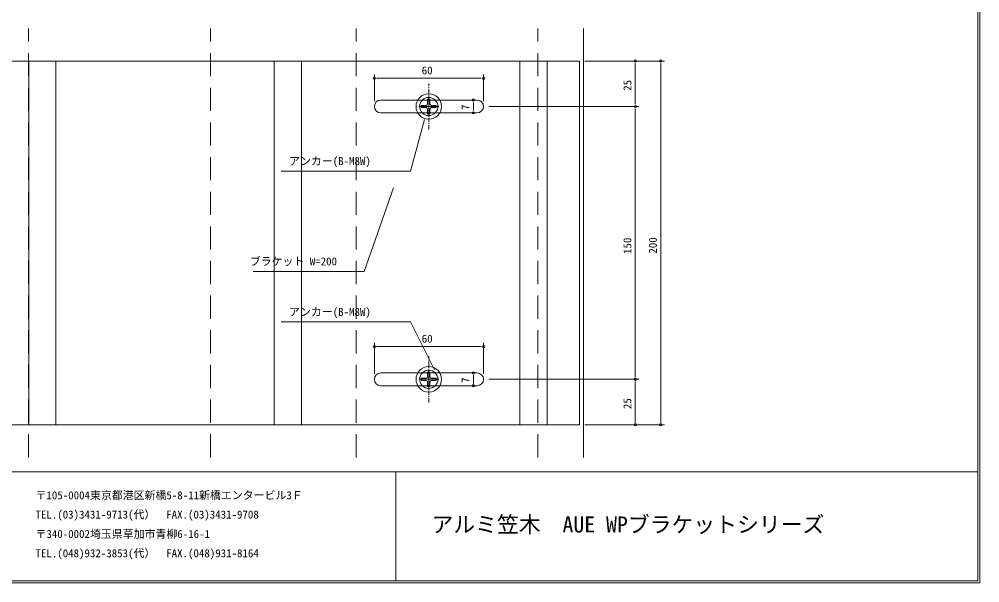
# Model space of a CAD drawing. Units: millimetres, scale not verified. Extents: x -400 to 3744, y -276 to 280.
# Drawn here: x 1538 to 2066, y -274 to 36 of the extents above; entities that cross this region are included whole.
import ezdxf
from ezdxf.enums import TextEntityAlignment as Align

# ---------------------------------------------------------------- set-up
doc = ezdxf.new("R2010")
doc.units = ezdxf.units.MM
doc.header["$LTSCALE"] = 2
doc.linetypes.add('USER1', pattern=[9.525, 6.35, -3.175])
doc.linetypes.add('USER3', pattern=[2, 1.25, -0.25, 0.25, -0.25])
doc.layers.add('0-0_0', color=7, linetype='Continuous', lineweight=9)
doc.styles.add('ＭＳ ゴシック', font='')
doc.styles.get('ＭＳ ゴシック').set_extended_font_data('MS Gothic')

msp = doc.modelspace()

# ---------------------------------------------------------------- linework, layer by layer
at = {"layer": '0-0_0', "color": 3, "lineweight": 18}
for p, q in [((2065.154, 274.927), (2065.154, -273.073)), ((2066.154, 275.927), (2066.154, -274.073)), ((1848.314, -205.103), (1848.314, 30.684)), ((1849.014, 12.79), (1892.779, 12.79)), ((1890.779, 10.29), (1890.779, -184.71)), ((1849.014, -187.21), (1892.779, -187.21)), ((1267.154, -213.073), (2065.154, -213.073)), ((1745.154, -213.073), (1745.154, -273.073)), ((1266.154, -274.073), (2066.154, -274.073)), ((1267.154, -273.073), (2065.154, -273.073))]:
    msp.add_line(p, q, dxfattribs=at)
at = {"layer": '0-0_0', "color": 4, "linetype": 'USER1', "lineweight": 18}
for p, q in [((1543.314, -205.103), (1543.314, 30.684)), ((1643.314, -205.103), (1643.314, 30.684)), ((1723.314, -205.103), (1723.314, 30.684)), ((1823.314, -205.103), (1823.314, 30.684))]:
    msp.add_line(p, q, dxfattribs=at)
at = {"layer": '0-0_0', "color": 4, "lineweight": 18}
for p, q in [((1846.106, 12.79), (1525.698, 12.79)), ((1543.402, -187.21), (1543.402, 12.79)), ((1558.402, -187.21), (1558.402, 12.79)), ((1678.402, -187.21), (1678.402, 12.79)), ((1693.402, -187.21), (1693.402, 12.79)), ((1813.402, -187.21), (1813.402, 12.79)), ((1828.402, -187.21), (1828.402, 12.79)), ((1846.106, -187.21), (1846.106, 12.79)), ((1736.902, -8.71), (1789.902, -8.71)), ((1762.689, -8.203), (1762.689, -10.751)), ((1762.689, -8.203), (1763.939, -8.203)), ((1763.314, -17.71), (1763.314, -6.71)), ((1763.939, -8.203), (1763.939, -10.751)), ((1736.902, -15.71), (1789.902, -15.71)), ((1768.814, -12.21), (1757.814, -12.21)), ((1761.855, -11.585), (1759.307, -11.585)), ((1759.307, -12.835), (1759.307, -11.585)), ((1761.855, -12.835), (1759.307, -12.835)), ((1762.689, -16.216), (1762.689, -13.668)), ((1763.939, -16.216), (1763.939, -13.668)), ((1764.772, -11.585), (1767.32, -11.585)), ((1764.772, -12.835), (1767.32, -12.835)), ((1767.32, -12.835), (1767.32, -11.585)), ((1762.689, -16.216), (1763.939, -16.216)), ((1762.689, -158.203), (1762.689, -160.751)), ((1762.689, -158.203), (1763.939, -158.203)), ((1763.314, -167.71), (1763.314, -156.71)), ((1763.939, -158.203), (1763.939, -160.751)), ((1736.902, -158.71), (1789.902, -158.71)), ((1768.814, -162.21), (1757.814, -162.21)), ((1761.855, -161.585), (1759.307, -161.585)), ((1759.307, -162.835), (1759.307, -161.585)), ((1761.855, -162.835), (1759.307, -162.835)), ((1764.772, -161.585), (1767.32, -161.585)), ((1764.772, -162.835), (1767.32, -162.835)), ((1767.32, -162.835), (1767.32, -161.585)), ((1736.902, -165.71), (1789.902, -165.71)), ((1762.689, -166.216), (1762.689, -163.668)), ((1762.689, -166.216), (1763.939, -166.216)), ((1763.939, -166.216), (1763.939, -163.668)), ((1846.106, -187.21), (1525.698, -187.21))]:
    msp.add_line(p, q, dxfattribs=at)
at = {"layer": '0-0_0'}
for p, q in [((1849.014, 12.79), (1878.776, 12.79)), ((1876.776, 11.54), (1876.776, 10.29)), ((1890.779, 11.54), (1890.779, 10.29)), ((1733.402, -9.21), (1733.402, 5.305)), ((1793.402, -9.21), (1793.402, 5.305)), ((1876.776, -9.71), (1876.776, 10.29)), ((1734.652, 3.305), (1735.902, 3.305)), ((1735.902, 3.305), (1790.902, 3.305)), ((1792.152, 3.305), (1790.902, 3.305)), ((1786.866, -8.71), (1785.799, -8.71)), ((1787.799, -9.96), (1787.799, -11.21)), ((1876.776, -10.96), (1876.776, -9.71)), ((1786.866, -15.71), (1785.799, -15.71)), ((1787.799, -11.21), (1787.799, -13.21)), ((1787.799, -14.46), (1787.799, -13.21)), ((1796.314, -12.21), (1878.776, -12.21)), ((1796.314, -12.21), (1878.776, -12.21)), ((1876.776, -13.46), (1876.776, -14.71)), ((1876.776, -14.71), (1876.776, -159.71)), ((1760.892, -19.289), (1753.268, -47.742)), ((1682.197, -47.742), (1753.226, -47.742)), ((1682.197, -130.669), (1753.226, -130.669)), ((1766.366, -157.044), (1753.267, -130.66)), ((1733.402, -159.21), (1733.402, -142.181)), ((1793.402, -159.21), (1793.402, -142.181)), ((1734.652, -144.181), (1735.902, -144.181)), ((1735.902, -144.181), (1790.902, -144.181)), ((1792.152, -144.181), (1790.902, -144.181)), ((1786.866, -158.71), (1785.799, -158.71)), ((1787.799, -159.96), (1787.799, -161.21)), ((1787.799, -161.21), (1787.799, -163.21)), ((1787.799, -164.46), (1787.799, -163.21)), ((1796.314, -162.21), (1878.776, -162.21)), ((1796.314, -162.21), (1878.776, -162.21)), ((1876.776, -160.96), (1876.776, -159.71)), ((1876.776, -163.46), (1876.776, -164.71)), ((1786.866, -165.71), (1785.799, -165.71)), ((1876.776, -164.71), (1876.776, -184.71)), ((1876.776, -185.96), (1876.776, -184.71)), ((1890.779, -185.96), (1890.779, -184.71)), ((1849.014, -187.21), (1878.776, -187.21))]:
    msp.add_line(p, q, dxfattribs=at)
at = {"layer": '0-0_0', "color": 1, "linetype": 'USER3', "lineweight": 18}
for p, q in [((1763.314, -24.92), (1763.314, 0.5)), ((1763.314, -174.92), (1763.314, -149.5))]:
    msp.add_line(p, q, dxfattribs=at)
at = {"layer": '0-0_0'}
msp.add_lwpolyline([(1666.867, -102.885), (1727.784, -102.885), (1744.009, -56.957)], dxfattribs=at)
at = {"layer": '0-0_0', "color": 4, "lineweight": 18}
for centre, radius in [((1763.314, -12.21), 7), ((1763.314, -12.21), 5), ((1763.314, -162.21), 7), ((1763.314, -162.21), 5)]:
    msp.add_circle(centre, radius, dxfattribs=at)
at = {"layer": '0-0_0'}
for centre, start, end in [((1876.776, 12.79), 90, 270), ((1876.776, 12.79), 270, 90), ((1890.779, 12.79), 90, 270), ((1890.779, 12.79), 270, 90), ((1733.402, 3.305), 0, 180), ((1733.402, 3.305), 180, 0), ((1793.402, 3.305), 0, 180), ((1793.402, 3.305), 180, 0), ((1787.799, -8.71), 90, 270), ((1787.799, -8.71), 270, 90), ((1787.799, -15.71), 90, 270), ((1787.799, -15.71), 270, 90), ((1876.776, -12.21), 90, 270), ((1876.776, -12.21), 90, 270), ((1876.776, -12.21), 270, 90), ((1876.776, -12.21), 270, 90), ((1733.402, -144.181), 0, 180), ((1733.402, -144.181), 180, 0), ((1793.402, -144.181), 0, 180), ((1793.402, -144.181), 180, 0), ((1787.799, -158.71), 90, 270), ((1787.799, -158.71), 270, 90), ((1876.776, -162.21), 90, 270), ((1876.776, -162.21), 90, 270), ((1876.776, -162.21), 270, 90), ((1876.776, -162.21), 270, 90), ((1787.799, -165.71), 90, 270), ((1787.799, -165.71), 270, 90), ((1876.776, -187.21), 90, 270), ((1876.776, -187.21), 270, 90), ((1890.779, -187.21), 90, 270), ((1890.779, -187.21), 270, 90)]:
    msp.add_arc(centre, 0.625, start, end, dxfattribs=at)
at = {"layer": '0-0_0', "color": 4, "lineweight": 18}
for centre, radius, start, end in [((1736.902, -12.21), 3.5, 90, 270), ((1789.902, -12.21), 3.5, 270, 90), ((1761.855, -10.751), 0.833, 270, 0), ((1761.855, -13.668), 0.833, 0, 90), ((1764.772, -10.751), 0.833, 180, 270), ((1764.772, -13.668), 0.833, 90, 180), ((1736.902, -162.21), 3.5, 90, 270), ((1761.855, -160.751), 0.833, 270, 0), ((1761.855, -163.668), 0.833, 0, 90), ((1764.772, -160.751), 0.833, 180, 270), ((1764.772, -163.668), 0.833, 90, 180), ((1789.902, -162.21), 3.5, 270, 90)]:
    msp.add_arc(centre, radius, start, end, dxfattribs=at)

# ---------------------------------------------------------------- texts
at = {"layer": '0-0_0', "style": 'ＭＳ ゴシック'}
for s, height, p in [('60', 4.399, (1759.443, 4.105)), ('アンカー(B-M8W)', 4.399, (1686.519, -45.742)), ('ブラケット W=200', 4.399, (1664.918, -100.885)), ('アンカー(B-M8W)', 4.399, (1686.519, -128.669)), ('60', 4.399, (1759.443, -143.381)), ('〒105-0004東京都港区新橋5-8-11新橋エンタービル3Ｆ', 4.399, (1547.154, -229.479)), ('TEL.(03)3431-9713(代）  FAX.(03)3431-9708', 4.399, (1547.154, -240.087)), ('アルミ笠木\u3000AUE WPブラケットシリーズ', 8.798, (1764.809, -249.042)), ('〒340-0002埼玉県草加市青柳6-16-1', 4.399, (1547.154, -250.751)), ('TEL.(048)932-3853(代）  FAX.(048)931-8164', 4.399, (1547.154, -261.358))]:
    msp.add_text(s, height=height, dxfattribs=at).set_placement(p, align=Align.BOTTOM_LEFT)
for s, p in [('25', (1875.976, -3.563)), ('7', (1786.999, -14.144)), ('200', (1889.979, -93.088)), ('150', (1875.976, -93.286)), ('7', (1786.999, -164.144)), ('25', (1875.976, -178.563))]:
    msp.add_text(s, height=4.399, rotation=90, dxfattribs=at).set_placement(p, align=Align.BOTTOM_LEFT)

doc.saveas('drawing.dxf')
